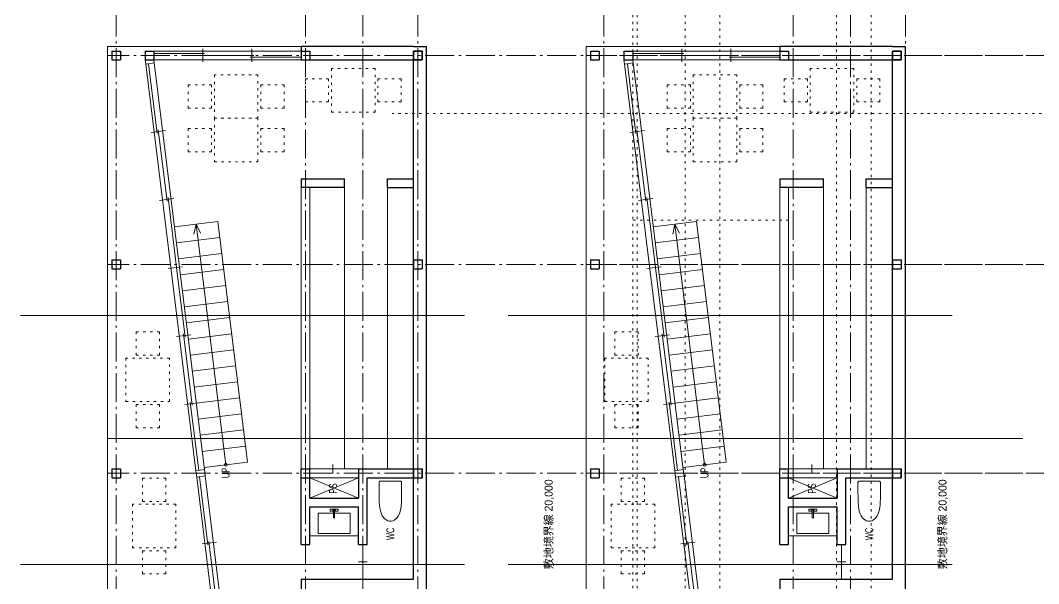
# Model space of a CAD drawing. Header units: millimetres. Extents: x -1049904 to -1048779, y -742436 to -740458.
# Drawn here: x -1049262.4 to -1049087, y -740767.8 to -740670.7 of the extents above; entities that cross this region are included whole.
import ezdxf

# ---------------------------------------------------------------- set-up
doc = ezdxf.new("R2010")
doc.units = ezdxf.units.MM
doc.linetypes.add('CENTER', pattern=[12, 5, -0.8, 0.4, -0.8, 5])
doc.linetypes.add('DOT', pattern=[1.6, 0.4, -0.8, 0.4])
for name, color, linetype, lineweight in [('013', 7, 'Continuous', 0), ('014', 7, 'Continuous', 0), ('026', 7, 'Continuous', 0), ('みえがかり線', 3, 'Continuous', 15), ('割付線', 4, 'Continuous', 9), ('固定家具', 3, 'Continuous', 15), ('壁', 7, 'Continuous', 30), ('寸法線', 3, 'Continuous', 0), ('文字', 7, 'Continuous', 0), ('柱', 7, 'Continuous', 30), ('移動家具', 3, 'DOT', 15), ('芯', 4, 'CENTER', 0), ('開口部', 3, 'Continuous', 15)]:
    doc.layers.add(name, color=color, linetype=linetype, lineweight=lineweight)
doc.layers.add('補助線', color=5, linetype='DOT', lineweight=0, plot=False)
doc.styles.add('ＭＳ Ｐゴシック', font='MS PGothic.ttf', dxfattribs={"width": 0.85})

msp = doc.modelspace()

# ---------------------------------------------------------------- linework, layer by layer
at = {"layer": '013'}
for p, q in [((-1049214.053013, -740676.016715), (-1049239.403013, -740676.016715)), ((-1049131.553013, -740676.016715), (-1049156.903013, -740676.016715)), ((-1049240.810741, -740678.263798), (-1049232.159218, -740748.311642)), ((-1049239.403013, -740677.516715), (-1049214.053013, -740677.516715)), ((-1049239.333279, -740678.081318), (-1049230.681756, -740748.129162)), ((-1049158.310741, -740678.263798), (-1049149.659218, -740748.311642)), ((-1049156.903013, -740677.516715), (-1049131.553013, -740677.516715)), ((-1049156.833279, -740678.081318), (-1049148.181756, -740748.129162)), ((-1049223.37286, -740819.45119), (-1049232.024383, -740749.403346)), ((-1049221.895398, -740819.268711), (-1049230.546921, -740749.220867)), ((-1049140.87286, -740819.45119), (-1049149.524383, -740749.403346)), ((-1049139.395398, -740819.268711), (-1049148.046921, -740749.220867))]:
    msp.add_line(p, q, dxfattribs=at)
at = {"layer": '014'}
for p, q in [((-1049228.407299, -740705.358674), (-1049235.850741, -740706.278005)), ((-1049223.28532, -740746.829247), (-1049228.407299, -740705.358674)), ((-1049145.907299, -740705.358674), (-1049153.350741, -740706.278005)), ((-1049140.78532, -740746.829247), (-1049145.907299, -740705.358674)), ((-1049228.065835, -740708.123367), (-1049235.509277, -740709.042697)), ((-1049145.565835, -740708.123367), (-1049153.009277, -740709.042697)), ((-1049227.724371, -740710.88806), (-1049235.167814, -740711.80739)), ((-1049145.224371, -740710.88806), (-1049152.667814, -740711.80739)), ((-1049227.382908, -740713.652753), (-1049234.82635, -740714.572083)), ((-1049144.882908, -740713.652753), (-1049152.32635, -740714.572083)), ((-1049227.041444, -740716.417446), (-1049234.484886, -740717.336776)), ((-1049144.541444, -740716.417446), (-1049151.984886, -740717.336776)), ((-1049226.69998, -740719.182139), (-1049234.143422, -740720.101469)), ((-1049144.19998, -740719.182139), (-1049151.643422, -740720.101469)), ((-1049226.358516, -740721.946832), (-1049233.801958, -740722.866162)), ((-1049143.858516, -740721.946832), (-1049151.301958, -740722.866162)), ((-1049226.017052, -740724.711525), (-1049233.460494, -740725.630855)), ((-1049143.517052, -740724.711525), (-1049150.960494, -740725.630855)), ((-1049225.675588, -740727.476218), (-1049233.119031, -740728.395548)), ((-1049143.175588, -740727.476218), (-1049150.619031, -740728.395548)), ((-1049225.334125, -740730.24091), (-1049232.777567, -740731.160241)), ((-1049142.834125, -740730.24091), (-1049150.277567, -740731.160241)), ((-1049224.992661, -740733.005603), (-1049232.436103, -740733.924934)), ((-1049142.492661, -740733.005603), (-1049149.936103, -740733.924934)), ((-1049224.651197, -740735.770296), (-1049232.094639, -740736.689627)), ((-1049142.151197, -740735.770296), (-1049149.594639, -740736.689627)), ((-1049224.309733, -740738.534989), (-1049231.753175, -740739.45432)), ((-1049141.809733, -740738.534989), (-1049149.253175, -740739.45432)), ((-1049223.968269, -740741.299682), (-1049231.411711, -740742.219013)), ((-1049141.468269, -740741.299682), (-1049148.911711, -740742.219013)), ((-1049223.626805, -740744.064375), (-1049231.070248, -740744.983705)), ((-1049141.126805, -740744.064375), (-1049148.570248, -740744.983705)), ((-1049230.698738, -740747.735864), (-1049223.28532, -740746.829247)), ((-1049148.198738, -740747.735864), (-1049140.78532, -740746.829247))]:
    msp.add_line(p, q, dxfattribs=at)
at = {"layer": '026', "color": 250, "linetype": 'Continuous'}
for p, q in [((-1049198.653013, -740749.612663), (-1049198.653013, -740749.61269)), ((-1049116.153013, -740749.612663), (-1049116.153013, -740749.61269))]:
    msp.add_line(p, q, dxfattribs=at)
at = {"layer": 'みえがかり線'}
for p, q in [((-1049247.403013, -740675.266715), (-1049214.053013, -740675.266715)), ((-1049247.403013, -740822.266715), (-1049247.403013, -740675.266715)), ((-1049164.903013, -740675.266715), (-1049131.553013, -740675.266715)), ((-1049164.903013, -740822.266715), (-1049164.903013, -740675.266715)), ((-1049214.053013, -740748.016715), (-1049214.053013, -740699.516715)), ((-1049212.553013, -740748.016715), (-1049212.553013, -740699.516715)), ((-1049206.553013, -740748.016715), (-1049206.553013, -740699.516715)), ((-1049199.153013, -740748.016715), (-1049199.153013, -740699.516715)), ((-1049131.553013, -740748.016715), (-1049131.553013, -740699.516715)), ((-1049130.053013, -740748.016715), (-1049130.053013, -740699.516715)), ((-1049124.053013, -740748.016715), (-1049124.053013, -740699.516715)), ((-1049116.653013, -740748.016715), (-1049116.653013, -740699.516715)), ((-1049262.40756, -740721.557389), (-1049185.904863, -740721.557389)), ((-1049178.385362, -740721.557389), (-1049101.882666, -740721.557389)), ((-1049262.40756, -740764.487183), (-1049185.904863, -740764.487183)), ((-1049178.385362, -740764.487183), (-1049101.882666, -740764.487183))]:
    msp.add_line(p, q, dxfattribs=at)
at = {"layer": 'みえがかり線', "color": 7, "linetype": 'Continuous'}
for p, q in [((-1049212.553013, -740749.516715), (-1049204.153013, -740749.516715)), ((-1049130.053013, -740749.516715), (-1049121.653013, -740749.516715))]:
    msp.add_line(p, q, dxfattribs=at)
at = {"layer": '割付線'}
for p, q in [((-1049232.12902, -740705.818339), (-1049232.500973, -740707.546489)), ((-1049227.007591, -740747.284459), (-1049232.12902, -740705.818339)), ((-1049232.12902, -740705.818339), (-1049231.347775, -740707.404059)), ((-1049149.62902, -740705.818339), (-1049150.000973, -740707.546489)), ((-1049144.507591, -740747.284459), (-1049149.62902, -740705.818339)), ((-1049149.62902, -740705.818339), (-1049148.847775, -740707.404059))]:
    msp.add_line(p, q, dxfattribs=at)
at = {"layer": '割付線', "color": 250, "linetype": 'Continuous'}
for p, q in [((-1049203.403013, -740761.016715), (-1049203.403013, -740767.016715)), ((-1049120.903013, -740761.016715), (-1049120.903013, -740767.016715)), ((-1049204.153013, -740764.016715), (-1049202.653013, -740764.016715)), ((-1049121.653013, -740764.016715), (-1049120.153013, -740764.016715))]:
    msp.add_line(p, q, dxfattribs=at)
at = {"layer": '固定家具', "color": 250, "linetype": 'Continuous'}
for p, q in [((-1049204.153013, -740749.516715), (-1049212.553013, -740753.016715)), ((-1049204.153013, -740753.016715), (-1049212.553013, -740749.516715)), ((-1049121.653013, -740749.516715), (-1049130.053013, -740753.016715)), ((-1049121.653013, -740753.016715), (-1049130.053013, -740749.516715))]:
    msp.add_line(p, q, dxfattribs=at)
at = {"layer": '固定家具'}
for p, q in [((-1049200.586065, -740750.370527), (-1049200.579059, -740750.287966)), ((-1049200.586065, -740750.899523), (-1049200.586065, -740750.370527)), ((-1049200.579059, -740750.287966), (-1049200.570909, -740750.253272)), ((-1049200.570909, -740750.253272), (-1049200.556858, -740750.220521)), ((-1049200.556858, -740750.220521), (-1049200.550579, -740750.209637)), ((-1049200.550579, -740750.209637), (-1049200.52959, -740750.181565)), ((-1049200.52959, -740750.181565), (-1049200.504046, -740750.157564)), ((-1049200.504046, -740750.157564), (-1049200.474722, -740750.138365)), ((-1049200.474722, -740750.138365), (-1049200.44251, -740750.124549)), ((-1049200.44251, -740750.124549), (-1049200.422008, -740750.118985)), ((-1049200.422006, -740750.118985), (-1049200.368059, -740750.11249)), ((-1049200.368059, -740750.11249), (-1049200.342831, -740750.11269)), ((-1049198.653013, -740750.11269), (-1049200.342829, -740750.11269)), ((-1049196.963196, -740750.112663), (-1049198.653013, -740750.112663)), ((-1049196.963195, -740750.112663), (-1049196.898142, -740750.116605)), ((-1049196.898142, -740750.116605), (-1049196.88402, -740750.118985)), ((-1049196.884017, -740750.118985), (-1049196.850528, -740750.129324)), ((-1049196.850528, -740750.129324), (-1049196.819342, -740750.145322)), ((-1049196.819342, -740750.145322), (-1049196.791408, -740750.166494)), ((-1049196.791408, -740750.166494), (-1049196.767575, -740750.192194)), ((-1049196.767575, -740750.192194), (-1049196.755446, -740750.209637)), ((-1049196.755446, -740750.209637), (-1049196.739411, -740750.241462)), ((-1049196.739411, -740750.241462), (-1049196.729145, -740750.275589)), ((-1049196.729145, -740750.275589), (-1049196.726967, -740750.287966)), ((-1049196.726988, -740750.287966), (-1049196.723413, -740750.352596)), ((-1049196.723371, -740750.352597), (-1049196.723371, -740750.787157)), ((-1049196.723371, -740750.787157), (-1049196.72312, -740751.347158)), ((-1049118.086065, -740750.370527), (-1049118.079059, -740750.287966)), ((-1049118.086065, -740750.899523), (-1049118.086065, -740750.370527)), ((-1049118.079059, -740750.287966), (-1049118.070909, -740750.253272)), ((-1049118.070909, -740750.253272), (-1049118.056858, -740750.220521)), ((-1049118.056858, -740750.220521), (-1049118.050579, -740750.209637)), ((-1049118.050579, -740750.209637), (-1049118.02959, -740750.181565)), ((-1049118.02959, -740750.181565), (-1049118.004046, -740750.157564)), ((-1049118.004046, -740750.157564), (-1049117.974722, -740750.138365)), ((-1049117.974722, -740750.138365), (-1049117.94251, -740750.124549)), ((-1049117.94251, -740750.124549), (-1049117.922008, -740750.118985)), ((-1049117.922006, -740750.118985), (-1049117.868059, -740750.11249)), ((-1049117.868059, -740750.11249), (-1049117.842831, -740750.11269)), ((-1049116.153013, -740750.11269), (-1049117.842829, -740750.11269)), ((-1049114.463196, -740750.112663), (-1049116.153013, -740750.112663)), ((-1049114.463195, -740750.112663), (-1049114.398142, -740750.116605)), ((-1049114.398142, -740750.116605), (-1049114.38402, -740750.118985)), ((-1049114.384017, -740750.118985), (-1049114.350528, -740750.129324)), ((-1049114.350528, -740750.129324), (-1049114.319342, -740750.145322)), ((-1049114.319342, -740750.145322), (-1049114.291408, -740750.166494)), ((-1049114.291408, -740750.166494), (-1049114.267575, -740750.192194)), ((-1049114.267575, -740750.192194), (-1049114.255446, -740750.209637)), ((-1049114.255446, -740750.209637), (-1049114.239411, -740750.241462)), ((-1049114.239411, -740750.241462), (-1049114.229145, -740750.275589)), ((-1049114.229145, -740750.275589), (-1049114.226967, -740750.287966)), ((-1049114.226988, -740750.287966), (-1049114.223413, -740750.352596)), ((-1049114.223371, -740750.352597), (-1049114.223371, -740750.787157)), ((-1049114.223371, -740750.787157), (-1049114.22312, -740751.347158)), ((-1049200.588514, -740751.461162), (-1049200.588442, -740751.460307)), ((-1049200.588514, -740751.896162), (-1049200.588514, -740751.461162)), ((-1049200.582906, -740752.133158), (-1049200.588514, -740751.896162)), ((-1049200.588513, -740751.331162), (-1049200.588439, -740750.909161)), ((-1049200.588492, -740751.331615), (-1049200.588512, -740751.331162)), ((-1049200.588338, -740751.332473), (-1049200.588492, -740751.331615)), ((-1049200.588442, -740751.460307), (-1049200.588222, -740751.459478)), ((-1049200.588438, -740750.909161), (-1049200.58836, -740750.908291)), ((-1049200.58836, -740750.908291), (-1049200.588132, -740750.907447)), ((-1049200.588037, -740751.333291), (-1049200.588338, -740751.332473)), ((-1049200.588222, -740751.459478), (-1049200.587862, -740751.4587)), ((-1049200.588132, -740750.907447), (-1049200.587761, -740750.906656)), ((-1049200.587598, -740751.334045), (-1049200.588037, -740751.333291)), ((-1049200.587862, -740751.4587), (-1049200.587373, -740751.457996)), ((-1049200.587761, -740750.906656), (-1049200.587259, -740750.905942)), ((-1049200.587036, -740751.33471), (-1049200.587598, -740751.334045)), ((-1049200.587373, -740751.457996), (-1049200.586768, -740751.457387)), ((-1049200.587259, -740750.905942), (-1049200.58664, -740750.905325)), ((-1049200.586366, -740751.335268), (-1049200.587036, -740751.33471)), ((-1049200.586768, -740751.457387), (-1049200.586351, -740751.457072)), ((-1049200.58664, -740750.905325), (-1049200.585923, -740750.904826)), ((-1049200.586339, -740751.45066), (-1049200.586383, -740751.45707)), ((-1049200.586305, -740751.45066), (-1049200.586257, -740751.335342)), ((-1049200.586278, -740751.337141), (-1049200.58626, -740751.341158)), ((-1049200.586003, -740750.90031), (-1049200.586065, -740750.899523)), ((-1049200.585791, -740750.901155), (-1049200.586003, -740750.90031)), ((-1049200.585923, -740750.904826), (-1049200.585131, -740750.904458)), ((-1049200.585436, -740750.901951), (-1049200.585791, -740750.901155)), ((-1049200.584949, -740750.902673), (-1049200.585436, -740750.901951)), ((-1049200.585131, -740750.904458), (-1049200.584286, -740750.904234)), ((-1049200.584343, -740750.9033), (-1049200.584949, -740750.902673)), ((-1049200.583638, -740750.903811), (-1049200.584343, -740750.9033)), ((-1049200.584286, -740750.904234), (-1049200.583416, -740750.90416)), ((-1049200.582854, -740750.904193), (-1049200.583638, -740750.903811)), ((-1049200.583416, -740750.90416), (-1049200.582854, -740750.904193)), ((-1049200.580699, -740752.673616), (-1049200.582906, -740752.133158)), ((-1049196.728481, -740753.310252), (-1049196.72312, -740752.553406)), ((-1049196.72312, -740752.060158), (-1049196.72312, -740751.347158)), ((-1049196.72312, -740752.553406), (-1049196.72312, -740752.060158)), ((-1049118.088514, -740751.461162), (-1049118.088442, -740751.460307)), ((-1049118.088514, -740751.896162), (-1049118.088514, -740751.461162)), ((-1049118.082906, -740752.133158), (-1049118.088514, -740751.896162)), ((-1049118.088513, -740751.331162), (-1049118.088439, -740750.909161)), ((-1049118.088492, -740751.331615), (-1049118.088512, -740751.331162)), ((-1049118.088338, -740751.332473), (-1049118.088492, -740751.331615)), ((-1049118.088442, -740751.460307), (-1049118.088222, -740751.459478)), ((-1049118.088438, -740750.909161), (-1049118.08836, -740750.908291)), ((-1049118.08836, -740750.908291), (-1049118.088132, -740750.907447)), ((-1049118.088037, -740751.333291), (-1049118.088338, -740751.332473)), ((-1049118.088222, -740751.459478), (-1049118.087862, -740751.4587)), ((-1049118.088132, -740750.907447), (-1049118.087761, -740750.906656)), ((-1049118.087598, -740751.334045), (-1049118.088037, -740751.333291)), ((-1049118.087862, -740751.4587), (-1049118.087373, -740751.457996)), ((-1049118.087761, -740750.906656), (-1049118.087259, -740750.905942)), ((-1049118.087036, -740751.33471), (-1049118.087598, -740751.334045)), ((-1049118.087373, -740751.457996), (-1049118.086768, -740751.457387)), ((-1049118.087259, -740750.905942), (-1049118.08664, -740750.905325)), ((-1049118.086366, -740751.335268), (-1049118.087036, -740751.33471)), ((-1049118.086768, -740751.457387), (-1049118.086351, -740751.457072)), ((-1049118.08664, -740750.905325), (-1049118.085923, -740750.904826)), ((-1049118.086339, -740751.45066), (-1049118.086383, -740751.45707)), ((-1049118.086305, -740751.45066), (-1049118.086257, -740751.335342)), ((-1049118.086278, -740751.337141), (-1049118.08626, -740751.341158)), ((-1049118.086003, -740750.90031), (-1049118.086065, -740750.899523)), ((-1049118.085791, -740750.901155), (-1049118.086003, -740750.90031)), ((-1049118.085923, -740750.904826), (-1049118.085131, -740750.904458)), ((-1049118.085436, -740750.901951), (-1049118.085791, -740750.901155)), ((-1049118.084949, -740750.902673), (-1049118.085436, -740750.901951)), ((-1049118.085131, -740750.904458), (-1049118.084286, -740750.904234)), ((-1049118.084343, -740750.9033), (-1049118.084949, -740750.902673)), ((-1049118.083638, -740750.903811), (-1049118.084343, -740750.9033)), ((-1049118.084286, -740750.904234), (-1049118.083416, -740750.90416)), ((-1049118.082854, -740750.904193), (-1049118.083638, -740750.903811)), ((-1049118.083416, -740750.90416), (-1049118.082854, -740750.904193)), ((-1049118.080699, -740752.673616), (-1049118.082906, -740752.133158)), ((-1049114.228481, -740753.310252), (-1049114.22312, -740752.553406)), ((-1049114.22312, -740752.060158), (-1049114.22312, -740751.347158)), ((-1049114.22312, -740752.553406), (-1049114.22312, -740752.060158)), ((-1049200.580699, -740752.673616), (-1049200.580388, -740752.699166)), ((-1049200.580254, -740752.976471), (-1049200.580319, -740752.699166)), ((-1049200.580137, -740753.075909), (-1049200.580254, -740752.976471)), ((-1049200.579276, -740753.174988), (-1049200.580137, -740753.075909)), ((-1049200.577726, -740753.269067), (-1049200.579276, -740753.174988)), ((-1049200.576299, -740753.332809), (-1049200.577726, -740753.269067)), ((-1049200.574852, -740753.410369), (-1049200.57677, -740753.41037)), ((-1049200.5728, -740753.526135), (-1049200.57677, -740753.41037)), ((-1049200.575367, -740753.368708), (-1049200.576299, -740753.332809)), ((-1049200.575367, -740753.368708), (-1049200.574889, -740753.386312)), ((-1049200.574889, -740753.386312), (-1049200.574658, -740753.398863)), ((-1049200.574664, -740753.408116), (-1049200.574854, -740753.410369)), ((-1049200.574697, -740753.398863), (-1049200.574701, -740753.408116)), ((-1049200.571372, -740753.562242), (-1049200.5728, -740753.526135)), ((-1049200.571406, -740753.566312), (-1049200.571366, -740753.562242)), ((-1049200.570297, -740753.57599), (-1049200.571406, -740753.566312)), ((-1049200.567526, -740753.585328), (-1049200.570297, -740753.57599)), ((-1049200.566302, -740753.619716), (-1049200.567531, -740753.585328)), ((-1049200.519225, -740754.309634), (-1049200.565158, -740753.619717)), ((-1049200.423943, -740755.013961), (-1049200.51953, -740754.309632)), ((-1049196.782622, -740754.266771), (-1049196.818075, -740754.591522)), ((-1049196.7583, -740753.959974), (-1049196.782708, -740754.266773)), ((-1049196.741585, -740753.638111), (-1049196.75833, -740753.959975)), ((-1049196.738619, -740753.585352), (-1049196.740543, -740753.638113)), ((-1049196.737658, -740753.583542), (-1049196.738498, -740753.585352)), ((-1049196.735983, -740753.578401), (-1049196.737658, -740753.583542)), ((-1049196.735225, -740753.573047), (-1049196.735983, -740753.578401)), ((-1049196.735335, -740753.548791), (-1049196.735245, -740753.573047)), ((-1049196.735313, -740753.548791), (-1049196.733569, -740753.485474)), ((-1049196.733569, -740753.485474), (-1049196.730808, -740753.38887)), ((-1049196.729153, -740753.326279), (-1049196.730808, -740753.38887)), ((-1049196.729115, -740753.326279), (-1049196.728481, -740753.310252)), ((-1049118.080699, -740752.673616), (-1049118.080388, -740752.699166)), ((-1049118.080254, -740752.976471), (-1049118.080319, -740752.699166)), ((-1049118.080137, -740753.075909), (-1049118.080254, -740752.976471)), ((-1049118.079276, -740753.174988), (-1049118.080137, -740753.075909)), ((-1049118.077726, -740753.269067), (-1049118.079276, -740753.174988)), ((-1049118.076299, -740753.332809), (-1049118.077726, -740753.269067)), ((-1049118.074852, -740753.410369), (-1049118.07677, -740753.41037)), ((-1049118.0728, -740753.526135), (-1049118.07677, -740753.41037)), ((-1049118.075367, -740753.368708), (-1049118.076299, -740753.332809)), ((-1049118.075367, -740753.368708), (-1049118.074889, -740753.386312)), ((-1049118.074889, -740753.386312), (-1049118.074658, -740753.398863)), ((-1049118.074664, -740753.408116), (-1049118.074854, -740753.410369)), ((-1049118.074697, -740753.398863), (-1049118.074701, -740753.408116)), ((-1049118.071372, -740753.562242), (-1049118.0728, -740753.526135)), ((-1049118.071406, -740753.566312), (-1049118.071366, -740753.562242)), ((-1049118.070297, -740753.57599), (-1049118.071406, -740753.566312)), ((-1049118.067526, -740753.585328), (-1049118.070297, -740753.57599)), ((-1049118.066302, -740753.619716), (-1049118.067531, -740753.585328)), ((-1049118.019225, -740754.309634), (-1049118.065158, -740753.619717)), ((-1049117.923943, -740755.013961), (-1049118.01953, -740754.309632)), ((-1049114.282622, -740754.266771), (-1049114.318075, -740754.591522)), ((-1049114.2583, -740753.959974), (-1049114.282708, -740754.266773)), ((-1049114.241585, -740753.638111), (-1049114.25833, -740753.959975)), ((-1049114.238619, -740753.585352), (-1049114.240543, -740753.638113)), ((-1049114.237658, -740753.583542), (-1049114.238498, -740753.585352)), ((-1049114.235983, -740753.578401), (-1049114.237658, -740753.583542)), ((-1049114.235225, -740753.573047), (-1049114.235983, -740753.578401)), ((-1049114.235335, -740753.548791), (-1049114.235245, -740753.573047)), ((-1049114.235313, -740753.548791), (-1049114.233569, -740753.485474)), ((-1049114.233569, -740753.485474), (-1049114.230808, -740753.38887)), ((-1049114.229153, -740753.326279), (-1049114.230808, -740753.38887)), ((-1049114.229115, -740753.326279), (-1049114.228481, -740753.310252)), ((-1049211.103013, -740759.116715), (-1049211.103013, -740755.616715)), ((-1049211.103013, -740755.616715), (-1049205.603013, -740755.616715)), ((-1049209.043013, -740755.306715), (-1049209.043013, -740754.926715)), ((-1049209.043013, -740754.926715), (-1049208.499642, -740754.926715)), ((-1049208.499642, -740755.306715), (-1049209.043013, -740755.306715)), ((-1049208.453013, -740755.116715), (-1049208.453013, -740756.361715)), ((-1049208.253013, -740756.361715), (-1049208.253013, -740755.116715)), ((-1049207.663013, -740754.926715), (-1049208.206384, -740754.926715)), ((-1049208.206384, -740755.306715), (-1049207.663013, -740755.306715)), ((-1049207.663013, -740755.306715), (-1049207.663013, -740754.926715)), ((-1049205.603013, -740755.616715), (-1049205.603013, -740759.116715)), ((-1049200.380914, -740755.22843), (-1049200.424453, -740755.013959)), ((-1049200.204844, -740755.756533), (-1049200.380914, -740755.22843)), ((-1049200.051361, -740756.060429), (-1049200.204903, -740755.756533)), ((-1049199.793343, -740756.420193), (-1049200.051361, -740756.060429)), ((-1049197.101123, -740755.756532), (-1049197.308708, -740756.147577)), ((-1049197.021065, -740755.552881), (-1049197.101182, -740755.756532)), ((-1049196.881573, -740755.013958), (-1049197.021065, -740755.552881)), ((-1049196.817675, -740754.591521), (-1049196.881893, -740755.013958)), ((-1049128.603013, -740759.116715), (-1049128.603013, -740755.616715)), ((-1049128.603013, -740755.616715), (-1049123.103013, -740755.616715)), ((-1049126.543013, -740755.306715), (-1049126.543013, -740754.926715)), ((-1049126.543013, -740754.926715), (-1049125.999642, -740754.926715)), ((-1049125.999642, -740755.306715), (-1049126.543013, -740755.306715)), ((-1049125.953013, -740755.116715), (-1049125.953013, -740756.361715)), ((-1049125.753013, -740756.361715), (-1049125.753013, -740755.116715)), ((-1049125.163013, -740754.926715), (-1049125.706384, -740754.926715)), ((-1049125.706384, -740755.306715), (-1049125.163013, -740755.306715)), ((-1049125.163013, -740755.306715), (-1049125.163013, -740754.926715)), ((-1049123.103013, -740755.616715), (-1049123.103013, -740759.116715)), ((-1049117.880914, -740755.22843), (-1049117.924453, -740755.013959)), ((-1049117.704844, -740755.756533), (-1049117.880914, -740755.22843)), ((-1049117.551361, -740756.060429), (-1049117.704903, -740755.756533)), ((-1049117.293343, -740756.420193), (-1049117.551361, -740756.060429)), ((-1049114.601123, -740755.756532), (-1049114.808708, -740756.147577)), ((-1049114.521065, -740755.552881), (-1049114.601182, -740755.756532)), ((-1049114.381573, -740755.013958), (-1049114.521065, -740755.552881)), ((-1049114.317675, -740754.591521), (-1049114.381893, -740755.013958)), ((-1049199.569652, -740756.643791), (-1049199.793386, -740756.420192)), ((-1049199.291025, -740756.841464), (-1049199.569652, -740756.643791)), ((-1049199.099636, -740756.92733), (-1049199.291062, -740756.841464)), ((-1049198.879609, -740756.984415), (-1049199.099636, -740756.92733)), ((-1049198.653014, -740757.002421), (-1049198.879609, -740756.984415)), ((-1049198.443765, -740756.987211), (-1049198.653011, -740757.002421)), ((-1049198.22299, -740756.933097), (-1049198.443765, -740756.987211)), ((-1049198.014964, -740756.841464), (-1049198.22299, -740756.933097)), ((-1049197.755841, -740756.660117), (-1049198.015, -740756.841464)), ((-1049197.512639, -740756.420192), (-1049197.755841, -740756.660117)), ((-1049197.308708, -740756.147577), (-1049197.512683, -740756.420192)), ((-1049117.069652, -740756.643791), (-1049117.293386, -740756.420192)), ((-1049116.791025, -740756.841464), (-1049117.069652, -740756.643791)), ((-1049116.599636, -740756.92733), (-1049116.791062, -740756.841464)), ((-1049116.379609, -740756.984415), (-1049116.599636, -740756.92733)), ((-1049116.153014, -740757.002421), (-1049116.379609, -740756.984415)), ((-1049115.943765, -740756.987211), (-1049116.153011, -740757.002421)), ((-1049115.72299, -740756.933097), (-1049115.943765, -740756.987211)), ((-1049115.514964, -740756.841464), (-1049115.72299, -740756.933097)), ((-1049115.255841, -740756.660117), (-1049115.515, -740756.841464)), ((-1049115.012639, -740756.420192), (-1049115.255841, -740756.660117)), ((-1049114.808708, -740756.147577), (-1049115.012683, -740756.420192)), ((-1049212.553013, -740759.516715), (-1049204.153013, -740759.516715)), ((-1049205.603013, -740759.116715), (-1049211.103013, -740759.116715)), ((-1049130.053013, -740759.516715), (-1049121.653013, -740759.516715)), ((-1049123.103013, -740759.116715), (-1049128.603013, -740759.116715))]:
    msp.add_line(p, q, dxfattribs=at)
for centre, radius, start, end in [((-1049208.353013, -740755.116715), 0.24, 294.62431835, 245.37568165), ((-1049208.353013, -740755.116715), 0.1, 90, 180), ((-1049208.353013, -740755.116715), 0.1, 0, 90), ((-1049125.853013, -740755.116715), 0.24, 294.62431835, 245.37568165), ((-1049125.853013, -740755.116715), 0.1, 90, 180), ((-1049125.853013, -740755.116715), 0.1, 0, 90), ((-1049208.353013, -740756.361715), 0.1, 180, 270), ((-1049208.353013, -740756.361715), 0.1, 270, 0), ((-1049125.853013, -740756.361715), 0.1, 180, 270), ((-1049125.853013, -740756.361715), 0.1, 270, 0)]:
    msp.add_arc(centre, radius, start, end, dxfattribs=at)
at = {"layer": '壁'}
for p, q in [((-1049194.653013, -740675.266715), (-1049214.053013, -740675.266715)), ((-1049214.053013, -740675.266715), (-1049214.053013, -740676.016715)), ((-1049194.653013, -740675.266715), (-1049192.403013, -740675.266715)), ((-1049192.403013, -740822.266715), (-1049192.403013, -740675.266715)), ((-1049112.153013, -740675.266715), (-1049131.553013, -740675.266715)), ((-1049131.553013, -740675.266715), (-1049131.553013, -740676.016715)), ((-1049112.153013, -740675.266715), (-1049109.903013, -740675.266715)), ((-1049109.903013, -740822.266715), (-1049109.903013, -740675.266715)), ((-1049212.553013, -740677.516715), (-1049194.653013, -740677.516715)), ((-1049194.653013, -740748.016715), (-1049194.653013, -740677.516715)), ((-1049130.053013, -740677.516715), (-1049112.153013, -740677.516715)), ((-1049112.153013, -740748.016715), (-1049112.153013, -740677.516715)), ((-1049214.053013, -740698.016715), (-1049206.553013, -740698.016715)), ((-1049214.053013, -740698.016715), (-1049214.053013, -740699.516715)), ((-1049206.553013, -740699.516715), (-1049206.553013, -740698.016715)), ((-1049199.153013, -740698.016715), (-1049194.653013, -740698.016715)), ((-1049199.153013, -740699.516715), (-1049199.153013, -740698.016715)), ((-1049131.553013, -740698.016715), (-1049124.053013, -740698.016715)), ((-1049131.553013, -740698.016715), (-1049131.553013, -740699.516715)), ((-1049124.053013, -740699.516715), (-1049124.053013, -740698.016715)), ((-1049116.653013, -740698.016715), (-1049112.153013, -740698.016715)), ((-1049116.653013, -740699.516715), (-1049116.653013, -740698.016715)), ((-1049206.553013, -740699.516715), (-1049214.053013, -740699.516715)), ((-1049199.153013, -740699.516715), (-1049194.653013, -740699.516715)), ((-1049124.053013, -740699.516715), (-1049131.553013, -740699.516715)), ((-1049116.653013, -740699.516715), (-1049112.153013, -740699.516715)), ((-1049214.053013, -740761.016715), (-1049214.053013, -740748.016715)), ((-1049212.553013, -740753.016715), (-1049212.553013, -740748.016715)), ((-1049204.153013, -740748.016715), (-1049204.153013, -740753.016715)), ((-1049204.153013, -740748.016715), (-1049202.653013, -740748.016715)), ((-1049202.653013, -740748.016715), (-1049194.653013, -740748.016715)), ((-1049131.553013, -740761.016715), (-1049131.553013, -740748.016715)), ((-1049130.053013, -740753.016715), (-1049130.053013, -740748.016715)), ((-1049121.653013, -740748.016715), (-1049121.653013, -740753.016715)), ((-1049121.653013, -740748.016715), (-1049120.153013, -740748.016715)), ((-1049120.153013, -740748.016715), (-1049112.153013, -740748.016715)), ((-1049202.653013, -740749.516715), (-1049194.653013, -740749.516715)), ((-1049202.653013, -740761.016715), (-1049202.653013, -740749.516715)), ((-1049194.653013, -740767.016715), (-1049194.653013, -740749.516715)), ((-1049120.153013, -740749.516715), (-1049112.153013, -740749.516715)), ((-1049120.153013, -740761.016715), (-1049120.153013, -740749.516715)), ((-1049112.153013, -740767.016715), (-1049112.153013, -740749.516715)), ((-1049212.553013, -740753.016715), (-1049204.153013, -740753.016715)), ((-1049130.053013, -740753.016715), (-1049121.653013, -740753.016715)), ((-1049212.553013, -740754.516715), (-1049204.153013, -740754.516715)), ((-1049212.553013, -740761.016715), (-1049212.553013, -740754.516715)), ((-1049204.153013, -740761.016715), (-1049204.153013, -740754.516715)), ((-1049130.053013, -740754.516715), (-1049121.653013, -740754.516715)), ((-1049130.053013, -740761.016715), (-1049130.053013, -740754.516715)), ((-1049121.653013, -740761.016715), (-1049121.653013, -740754.516715)), ((-1049214.053013, -740761.016715), (-1049212.553013, -740761.016715)), ((-1049204.153013, -740761.016715), (-1049202.653013, -740761.016715)), ((-1049131.553013, -740761.016715), (-1049130.053013, -740761.016715)), ((-1049121.653013, -740761.016715), (-1049120.153013, -740761.016715)), ((-1049214.053013, -740767.016715), (-1049194.653013, -740767.016715)), ((-1049214.053013, -740767.016715), (-1049214.053013, -740775.016715)), ((-1049131.553013, -740767.016715), (-1049112.153013, -740767.016715)), ((-1049131.553013, -740767.016715), (-1049131.553013, -740775.016715))]:
    msp.add_line(p, q, dxfattribs=at)
at = {"layer": '寸法線'}
for centre in [(-1049227.007591, -740747.284459), (-1049144.507591, -740747.284459)]:
    msp.add_circle(centre, 0.25, dxfattribs=at)
at = {"layer": '柱'}
for p, q in [((-1049246.653013, -740676.016715), (-1049245.153013, -740676.016715)), ((-1049246.653013, -740676.016715), (-1049246.653013, -740677.516715)), ((-1049245.153013, -740676.016715), (-1049245.153013, -740677.516715)), ((-1049240.903013, -740676.016715), (-1049239.403013, -740676.016715)), ((-1049240.903013, -740676.016715), (-1049240.903013, -740677.516715)), ((-1049239.403013, -740676.016715), (-1049239.403013, -740677.516715)), ((-1049214.053013, -740676.016715), (-1049212.553013, -740676.016715)), ((-1049214.053013, -740676.016715), (-1049214.053013, -740677.516715)), ((-1049212.553013, -740676.016715), (-1049212.553013, -740677.516715)), ((-1049194.653013, -740676.016715), (-1049193.153013, -740676.016715)), ((-1049194.653013, -740676.016715), (-1049194.653013, -740677.516715)), ((-1049193.153013, -740676.016715), (-1049194.653013, -740676.016715)), ((-1049194.653013, -740677.516715), (-1049194.653013, -740676.016715)), ((-1049193.153013, -740676.016715), (-1049193.153013, -740677.516715)), ((-1049193.153013, -740677.516715), (-1049193.153013, -740676.016715)), ((-1049164.153013, -740676.016715), (-1049162.653013, -740676.016715)), ((-1049164.153013, -740676.016715), (-1049164.153013, -740677.516715)), ((-1049162.653013, -740676.016715), (-1049162.653013, -740677.516715)), ((-1049158.403013, -740676.016715), (-1049156.903013, -740676.016715)), ((-1049158.403013, -740676.016715), (-1049158.403013, -740677.516715)), ((-1049156.903013, -740676.016715), (-1049156.903013, -740677.516715)), ((-1049131.553013, -740676.016715), (-1049130.053013, -740676.016715)), ((-1049131.553013, -740676.016715), (-1049131.553013, -740677.516715)), ((-1049130.053013, -740676.016715), (-1049130.053013, -740677.516715)), ((-1049112.153013, -740676.016715), (-1049110.653013, -740676.016715)), ((-1049112.153013, -740676.016715), (-1049112.153013, -740677.516715)), ((-1049110.653013, -740676.016715), (-1049112.153013, -740676.016715)), ((-1049112.153013, -740677.516715), (-1049112.153013, -740676.016715)), ((-1049110.653013, -740676.016715), (-1049110.653013, -740677.516715)), ((-1049110.653013, -740677.516715), (-1049110.653013, -740676.016715)), ((-1049246.653013, -740677.516715), (-1049245.153013, -740677.516715)), ((-1049240.903013, -740677.516715), (-1049239.403013, -740677.516715)), ((-1049214.053013, -740677.516715), (-1049212.553013, -740677.516715)), ((-1049194.653013, -740677.516715), (-1049193.153013, -740677.516715)), ((-1049193.153013, -740677.516715), (-1049194.653013, -740677.516715)), ((-1049164.153013, -740677.516715), (-1049162.653013, -740677.516715)), ((-1049158.403013, -740677.516715), (-1049156.903013, -740677.516715)), ((-1049131.553013, -740677.516715), (-1049130.053013, -740677.516715)), ((-1049112.153013, -740677.516715), (-1049110.653013, -740677.516715)), ((-1049110.653013, -740677.516715), (-1049112.153013, -740677.516715)), ((-1049246.653013, -740712.016715), (-1049245.153013, -740712.016715)), ((-1049246.653013, -740712.016715), (-1049246.653013, -740713.516715)), ((-1049245.153013, -740712.016715), (-1049245.153013, -740713.516715)), ((-1049194.653013, -740712.016715), (-1049193.153013, -740712.016715)), ((-1049194.653013, -740712.016715), (-1049194.653013, -740713.516715)), ((-1049193.153013, -740712.016715), (-1049193.153013, -740713.516715)), ((-1049164.153013, -740712.016715), (-1049162.653013, -740712.016715)), ((-1049164.153013, -740712.016715), (-1049164.153013, -740713.516715)), ((-1049162.653013, -740712.016715), (-1049162.653013, -740713.516715)), ((-1049112.153013, -740712.016715), (-1049110.653013, -740712.016715)), ((-1049112.153013, -740712.016715), (-1049112.153013, -740713.516715)), ((-1049110.653013, -740712.016715), (-1049110.653013, -740713.516715)), ((-1049246.653013, -740713.516715), (-1049245.153013, -740713.516715)), ((-1049194.653013, -740713.516715), (-1049193.153013, -740713.516715)), ((-1049164.153013, -740713.516715), (-1049162.653013, -740713.516715)), ((-1049112.153013, -740713.516715), (-1049110.653013, -740713.516715)), ((-1049246.653013, -740748.016715), (-1049245.153013, -740748.016715)), ((-1049246.653013, -740748.016715), (-1049246.653013, -740749.516715)), ((-1049245.153013, -740748.016715), (-1049245.153013, -740749.516715)), ((-1049214.053013, -740749.516715), (-1049214.053013, -740748.016715)), ((-1049214.053013, -740748.016715), (-1049212.553013, -740748.016715)), ((-1049214.053013, -740748.016715), (-1049212.553013, -740748.016715)), ((-1049212.553013, -740749.516715), (-1049212.553013, -740748.016715)), ((-1049194.653013, -740748.016715), (-1049193.153013, -740748.016715)), ((-1049194.653013, -740748.016715), (-1049194.653013, -740749.516715)), ((-1049194.653013, -740749.516715), (-1049194.653013, -740748.016715)), ((-1049194.653013, -740748.016715), (-1049193.153013, -740748.016715)), ((-1049193.153013, -740748.016715), (-1049193.153013, -740749.516715)), ((-1049193.153013, -740749.516715), (-1049193.153013, -740748.016715)), ((-1049164.153013, -740748.016715), (-1049162.653013, -740748.016715)), ((-1049164.153013, -740748.016715), (-1049164.153013, -740749.516715)), ((-1049162.653013, -740748.016715), (-1049162.653013, -740749.516715)), ((-1049131.553013, -740749.516715), (-1049131.553013, -740748.016715)), ((-1049131.553013, -740748.016715), (-1049130.053013, -740748.016715)), ((-1049131.553013, -740748.016715), (-1049130.053013, -740748.016715)), ((-1049130.053013, -740749.516715), (-1049130.053013, -740748.016715)), ((-1049112.153013, -740748.016715), (-1049110.653013, -740748.016715)), ((-1049112.153013, -740748.016715), (-1049112.153013, -740749.516715)), ((-1049112.153013, -740749.516715), (-1049112.153013, -740748.016715)), ((-1049112.153013, -740748.016715), (-1049110.653013, -740748.016715)), ((-1049110.653013, -740748.016715), (-1049110.653013, -740749.516715)), ((-1049110.653013, -740749.516715), (-1049110.653013, -740748.016715)), ((-1049246.653013, -740749.516715), (-1049245.153013, -740749.516715)), ((-1049214.053013, -740749.516715), (-1049212.553013, -740749.516715)), ((-1049194.653013, -740749.516715), (-1049193.153013, -740749.516715)), ((-1049194.653013, -740749.516715), (-1049193.153013, -740749.516715)), ((-1049164.153013, -740749.516715), (-1049162.653013, -740749.516715)), ((-1049131.553013, -740749.516715), (-1049130.053013, -740749.516715)), ((-1049112.153013, -740749.516715), (-1049110.653013, -740749.516715)), ((-1049112.153013, -740749.516715), (-1049110.653013, -740749.516715))]:
    msp.add_line(p, q, dxfattribs=at)
at = {"layer": '移動家具'}
for points in [[(-1049228.966475, -740680.113782), (-1049228.966475, -740687.613782), (-1049221.466475, -740687.613782), (-1049221.466475, -740680.113782)], [(-1049208.803013, -740679.038612), (-1049208.803013, -740686.538612), (-1049201.303013, -740686.538612), (-1049201.303013, -740679.038612)], [(-1049146.466475, -740680.113782), (-1049146.466475, -740687.613782), (-1049138.966475, -740687.613782), (-1049138.966475, -740680.113782)], [(-1049126.303013, -740679.038612), (-1049126.303013, -740686.538612), (-1049118.803013, -740686.538612), (-1049118.803013, -740679.038612)], [(-1049233.466475, -740681.863782), (-1049233.466475, -740685.863782), (-1049229.466475, -740685.863782), (-1049229.466475, -740681.863782)], [(-1049220.966475, -740681.863782), (-1049220.966475, -740685.863782), (-1049216.966475, -740685.863782), (-1049216.966475, -740681.863782)], [(-1049213.303013, -740680.788612), (-1049213.303013, -740684.788612), (-1049209.303013, -740684.788612), (-1049209.303013, -740680.788612)], [(-1049200.803013, -740680.788612), (-1049200.803013, -740684.788612), (-1049196.803013, -740684.788612), (-1049196.803013, -740680.788612)], [(-1049150.966475, -740681.863782), (-1049150.966475, -740685.863782), (-1049146.966475, -740685.863782), (-1049146.966475, -740681.863782)], [(-1049138.466475, -740681.863782), (-1049138.466475, -740685.863782), (-1049134.466475, -740685.863782), (-1049134.466475, -740681.863782)], [(-1049130.803013, -740680.788612), (-1049130.803013, -740684.788612), (-1049126.803013, -740684.788612), (-1049126.803013, -740680.788612)], [(-1049118.303013, -740680.788612), (-1049118.303013, -740684.788612), (-1049114.303013, -740684.788612), (-1049114.303013, -740680.788612)], [(-1049228.966475, -740687.613782), (-1049228.966475, -740695.113782), (-1049221.466475, -740695.113782), (-1049221.466475, -740687.613782)], [(-1049146.466475, -740687.613782), (-1049146.466475, -740695.113782), (-1049138.966475, -740695.113782), (-1049138.966475, -740687.613782)], [(-1049233.466475, -740689.363782), (-1049233.466475, -740693.363782), (-1049229.466475, -740693.363782), (-1049229.466475, -740689.363782)], [(-1049220.966475, -740689.363782), (-1049220.966475, -740693.363782), (-1049216.966475, -740693.363782), (-1049216.966475, -740689.363782)], [(-1049150.966475, -740689.363782), (-1049150.966475, -740693.363782), (-1049146.966475, -740693.363782), (-1049146.966475, -740689.363782)], [(-1049138.466475, -740689.363782), (-1049138.466475, -740693.363782), (-1049134.466475, -740693.363782), (-1049134.466475, -740689.363782)], [(-1049238.461107, -740724.404039), (-1049242.461107, -740724.404039), (-1049242.461107, -740728.404039), (-1049238.461107, -740728.404039)], [(-1049155.961107, -740724.404039), (-1049159.961107, -740724.404039), (-1049159.961107, -740728.404039), (-1049155.961107, -740728.404039)], [(-1049236.711107, -740728.904039), (-1049244.211107, -740728.904039), (-1049244.211107, -740736.404039), (-1049236.711107, -740736.404039)], [(-1049154.211107, -740728.904039), (-1049161.711107, -740728.904039), (-1049161.711107, -740736.404039), (-1049154.211107, -740736.404039)], [(-1049238.461107, -740736.904039), (-1049242.461107, -740736.904039), (-1049242.461107, -740740.904039), (-1049238.461107, -740740.904039)], [(-1049155.961107, -740736.904039), (-1049159.961107, -740736.904039), (-1049159.961107, -740740.904039), (-1049155.961107, -740740.904039)], [(-1049237.36336, -740749.597883), (-1049241.36336, -740749.597883), (-1049241.36336, -740753.597883), (-1049237.36336, -740753.597883)], [(-1049154.86336, -740749.597883), (-1049158.86336, -740749.597883), (-1049158.86336, -740753.597883), (-1049154.86336, -740753.597883)], [(-1049235.61336, -740754.097883), (-1049243.11336, -740754.097883), (-1049243.11336, -740761.597883), (-1049235.61336, -740761.597883)], [(-1049153.11336, -740754.097883), (-1049160.61336, -740754.097883), (-1049160.61336, -740761.597883), (-1049153.11336, -740761.597883)], [(-1049237.36336, -740762.097883), (-1049241.36336, -740762.097883), (-1049241.36336, -740766.097883), (-1049237.36336, -740766.097883)], [(-1049154.86336, -740762.097883), (-1049158.86336, -740762.097883), (-1049158.86336, -740766.097883), (-1049154.86336, -740766.097883)]]:
    msp.add_lwpolyline(points, close=True, dxfattribs=at)
at = {"layer": '芯'}
for p, q in [((-1049245.903013, -740841.516715), (-1049245.903013, -740493.581291)), ((-1049213.303013, -740841.516715), (-1049213.303013, -740493.581291)), ((-1049203.403013, -740841.516715), (-1049203.403013, -740493.581291)), ((-1049193.903013, -740841.516715), (-1049193.903013, -740493.581291)), ((-1049161.880815, -740841.516715), (-1049161.880815, -740493.581291)), ((-1049129.280815, -740841.516715), (-1049129.280815, -740493.581291)), ((-1049119.380815, -740841.516715), (-1049119.380815, -740493.581291)), ((-1049109.880815, -740841.516715), (-1049109.880815, -740493.581291)), ((-1049089.653013, -740676.766715), (-1049247.403013, -740676.766715)), ((-1049007.153013, -740676.766715), (-1049164.903013, -740676.766715)), ((-1049089.653013, -740712.766715), (-1049247.403013, -740712.766715)), ((-1049007.153013, -740712.766715), (-1049164.903013, -740712.766715)), ((-1049089.653013, -740748.766715), (-1049247.403013, -740748.766715)), ((-1049007.153013, -740748.766715), (-1049164.903013, -740748.766715))]:
    msp.add_line(p, q, dxfattribs=at)
at = {"layer": '補助線'}
for p, q in [((-1049141.880815, -740883.766715), (-1049141.880815, -740480.15063)), ((-1049121.780815, -740883.766715), (-1049121.780815, -740480.15063)), ((-1049115.830815, -740883.766715), (-1049115.830815, -740480.15063)), ((-1049156.880815, -740883.766715), (-1049156.880815, -740504.576289)), ((-1049156.130815, -740883.766715), (-1049156.130815, -740504.576289)), ((-1049147.880815, -740883.766715), (-1049147.880815, -740504.576289)), ((-1048992.880815, -740686.766715), (-1049198.358852, -740686.766715)), ((-1049130.030815, -740705.166715), (-1049156.880815, -740705.166715))]:
    msp.add_line(p, q, dxfattribs=at)
at = {"layer": '開口部'}
for p, q in [((-1049239.403013, -740676.466715), (-1049230.653013, -740676.466715)), ((-1049231.253013, -740676.766715), (-1049222.203013, -740676.766715)), ((-1049230.953013, -740675.641715), (-1049230.953013, -740677.891715)), ((-1049222.803013, -740677.066715), (-1049214.053013, -740677.066715)), ((-1049222.503013, -740675.641715), (-1049222.503013, -740677.891715)), ((-1049156.903013, -740676.466715), (-1049148.153013, -740676.466715)), ((-1049148.753013, -740676.766715), (-1049139.703013, -740676.766715)), ((-1049148.453013, -740675.641715), (-1049148.453013, -740677.891715)), ((-1049140.303013, -740677.066715), (-1049131.553013, -740677.066715)), ((-1049140.003013, -740675.641715), (-1049140.003013, -740677.891715)), ((-1049240.810741, -740678.263798), (-1049240.903013, -740677.516715)), ((-1049240.810741, -740678.263798), (-1049239.333279, -740678.081318)), ((-1049240.320902, -740678.203298), (-1049238.837103, -740690.217014)), ((-1049239.333279, -740678.081318), (-1049239.403013, -740677.516715)), ((-1049158.310741, -740678.263798), (-1049158.403013, -740677.516715)), ((-1049158.310741, -740678.263798), (-1049156.833279, -740678.081318)), ((-1049157.820902, -740678.203298), (-1049156.337103, -740690.217014)), ((-1049156.833279, -740678.081318), (-1049156.903013, -740677.516715)), ((-1049239.862586, -740690.04139), (-1049237.392664, -740689.736334)), ((-1049238.664498, -740689.591137), (-1049237.141862, -740701.902335)), ((-1049157.362586, -740690.04139), (-1049154.892664, -740689.736334)), ((-1049156.164498, -740689.591137), (-1049154.641862, -740701.902335)), ((-1049238.413596, -740701.757126), (-1049235.943675, -740701.452069)), ((-1049236.969357, -740701.27647), (-1049235.483539, -740713.289982)), ((-1049155.913596, -740701.757126), (-1049153.443675, -740701.452069)), ((-1049154.469357, -740701.27647), (-1049152.983539, -740713.289982)), ((-1049236.966564, -740713.473149), (-1049234.496643, -740713.168092)), ((-1049235.483589, -740713.289988), (-1049233.999784, -740725.30375)), ((-1049154.466564, -740713.473149), (-1049151.996643, -740713.168092)), ((-1049152.983589, -740713.289988), (-1049151.499784, -740725.30375)), ((-1049235.519532, -740725.189173), (-1049233.049611, -740724.884116)), ((-1049234.323409, -740724.739162), (-1049232.800773, -740737.050359)), ((-1049153.019532, -740725.189173), (-1049150.549611, -740724.884116)), ((-1049151.823409, -740724.739162), (-1049150.300773, -740737.050359)), ((-1049234.07447, -740736.905393), (-1049231.604549, -740736.600336)), ((-1049231.668984, -740748.251144), (-1049233.124518, -740736.485784)), ((-1049151.57447, -740736.905393), (-1049149.104549, -740736.600336)), ((-1049149.168984, -740748.251144), (-1049150.624518, -740736.485784)), ((-1049089.653013, -740742.766715), (-1049247.403013, -740742.766715)), ((-1049208.553013, -740748.766715), (-1049208.553013, -740747.266715)), ((-1049126.053013, -740748.766715), (-1049126.053013, -740747.266715)), ((-1049230.684397, -740748.129488), (-1049232.159218, -740748.311642)), ((-1049232.024383, -740749.403346), (-1049232.159218, -740748.311642)), ((-1049230.546144, -740749.220771), (-1049230.684397, -740748.129488)), ((-1049212.553013, -740748.016715), (-1049204.153013, -740748.016715)), ((-1049148.184397, -740748.129488), (-1049149.659218, -740748.311642)), ((-1049149.524383, -740749.403346), (-1049149.659218, -740748.311642)), ((-1049148.046144, -740749.220771), (-1049148.184397, -740748.129488)), ((-1049130.053013, -740748.016715), (-1049121.653013, -740748.016715)), ((-1049230.546144, -740749.220771), (-1049232.024383, -740749.403346)), ((-1049231.534161, -740749.342749), (-1049230.083372, -740761.108695)), ((-1049148.046144, -740749.220771), (-1049149.524383, -740749.403346)), ((-1049149.034161, -740749.342749), (-1049147.583372, -740761.108695)), ((-1049231.106872, -740760.932825), (-1049228.63695, -740760.627768)), ((-1049228.388212, -740772.794024), (-1049229.90672, -740760.482316)), ((-1049148.606872, -740760.932825), (-1049146.13695, -740760.627768)), ((-1049145.888212, -740772.794024), (-1049147.40672, -740760.482316))]:
    msp.add_line(p, q, dxfattribs=at)

# ---------------------------------------------------------------- texts
at = {"layer": '寸法線', "color": 7, "style": 'ＭＳ Ｐゴシック', "width": 0.713895}
for p in [(-1049226.351532, -740749.606289), (-1049143.851532, -740749.606289)]:
    msp.add_text('UP', height=1.3793103, rotation=90, dxfattribs=at).set_placement(p)
at = {"layer": '寸法線', "style": 'ＭＳ Ｐゴシック', "width": 1.002214}
for p in [(-1049170.694438, -740765.266715), (-1049102.826863, -740765.266715)]:
    msp.add_text('敷地境界線 20,000', height=1.37931034, rotation=90, dxfattribs=at).set_placement(p)
at = {"layer": '文字', "style": 'ＭＳ Ｐゴシック'}
for s, width, p in [('PS', 0.736872, (-1049207.844438, -740752.266715)), ('PS', 0.736872, (-1049125.344438, -740752.266715)), ('WC', 0.638454, (-1049197.965239, -740760.259496)), ('WC', 0.638454, (-1049115.465239, -740760.259496))]:
    msp.add_text(s, height=1.3793103, rotation=90, dxfattribs=dict(at, width=width)).set_placement(p)

doc.saveas('drawing.dxf')
